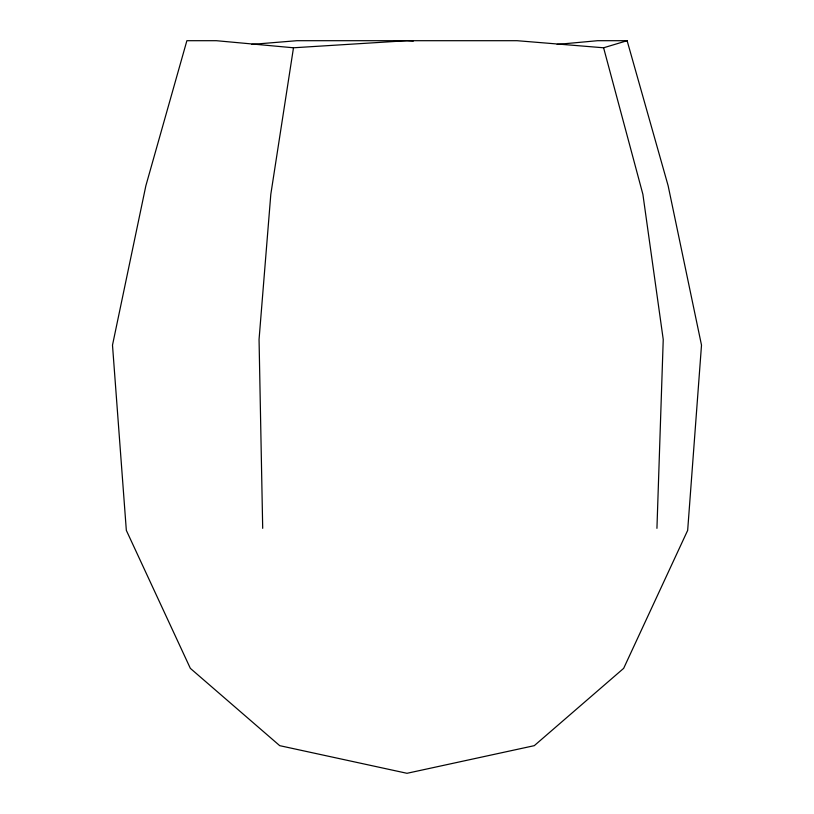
<?xml version="1.0" encoding="UTF-8"?>
<svg xmlns="http://www.w3.org/2000/svg" width="814" height="814" viewBox="0 0 814 814"><rect width="100%" height="100%" fill="white"/><g stroke="black" fill="none" stroke-linecap="round" stroke-linejoin="round"><path stroke-width="1.22" d="M656.939 528.337L663.237 339.489L642.887 194.322L603.601 47.782L517.063 40.7L296.937 40.7L251.791 44.394M413.309 41.097L407 40.7L293.488 47.782L270.808 194.322L259.055 339.489L262.698 528.337M603.601 47.782L627.116 40.7L668.131 185.724L701.505 345.136L687.667 530.372L623.656 668.355L534.279 745.665L407 773.3L279.721 745.665L190.344 668.355L126.333 530.372L112.495 345.136L145.869 185.724L186.884 40.7L216.371 40.7L293.488 47.782M557.173 44.414L597.629 40.7L627.116 40.7"/></g></svg>
